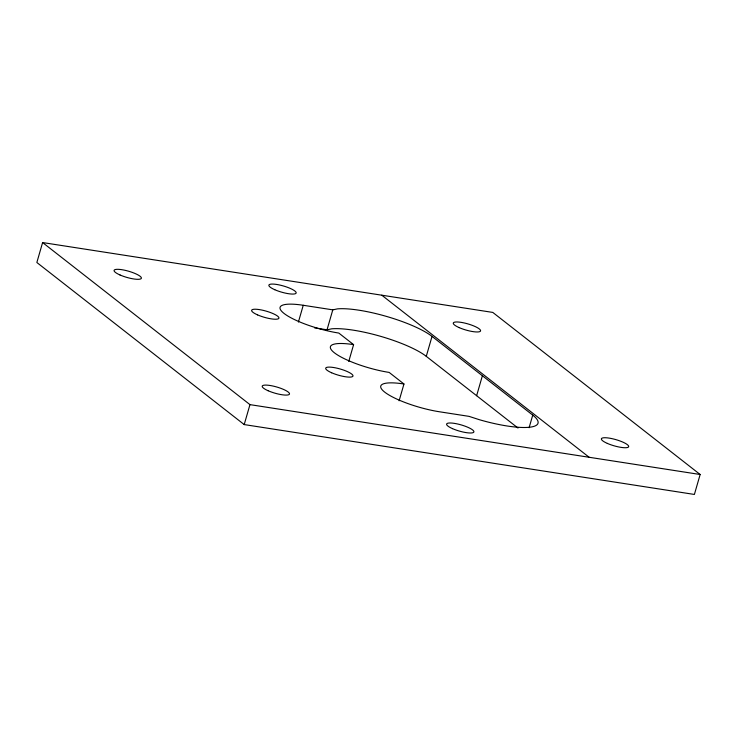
<?xml version="1.0" encoding="UTF-8"?>
<svg xmlns="http://www.w3.org/2000/svg" width="737" height="737" viewBox="0 0 737 737"><rect width="100%" height="100%" fill="white"/><g stroke="black" fill="none" stroke-linecap="round" stroke-linejoin="round"><path stroke-width="1.11" d="M42.608 242.556L36.85 262.501L244.205 424.576L694.392 494.444L700.15 474.499L492.795 312.424L42.608 242.556L249.963 404.631L700.15 474.499M244.205 424.576L249.963 404.631M298.402 322.069L303.248 305.275L332.792 309.853L337.5 308.867A56.841 12.888 16.1 0 1 432.029 336.394L532.74 415.115L529.102 427.718M314.533 327.864L327.035 329.808L332.792 309.853M348.758 361.434L353.603 344.63L338.79 333.06A42.635 9.664 16.1 0 1 284.021 313.418A42.635 9.664 16.1 0 1 303.248 305.275M399.113 400.79L403.968 383.995L389.154 372.415A42.635 9.664 16.1 0 1 334.377 352.783A42.635 9.664 16.1 0 1 353.603 344.63M517.991 428.031L426.272 356.34L432.029 336.394M476.627 395.705L482.385 375.75M327.035 329.808L331.742 328.813A56.841 12.888 16.1 0 1 426.272 356.34M381.784 295.196L589.149 457.272M403.968 383.995A42.635 9.664 16.1 0 0 384.732 392.148A42.635 9.664 16.1 0 0 439.51 411.78L469.054 416.368L479.262 419.675A56.841 12.888 16.1 0 0 532.74 415.115M459.197 327.624A14.215 3.224 16.1 0 0 480.561 330.941A14.215 3.224 16.1 0 0 460.984 322.336A14.215 3.224 16.1 0 0 459.197 327.624M607.306 443.388A14.215 3.224 16.1 0 0 628.67 446.705A14.215 3.224 16.1 0 0 609.103 438.1A14.215 3.224 16.1 0 0 607.306 443.388M268.13 390.748A14.215 3.224 16.1 0 0 289.484 394.065A14.215 3.224 16.1 0 0 269.917 385.46A14.215 3.224 16.1 0 0 268.13 390.748M120.011 274.975A14.215 3.224 16.1 0 0 141.375 278.291A14.215 3.224 16.1 0 0 121.808 269.687A14.215 3.224 16.1 0 0 120.011 274.975M274.79 289.724A14.215 3.224 16.1 0 0 296.154 293.04A14.215 3.224 16.1 0 0 276.587 284.436A14.215 3.224 16.1 0 0 274.79 289.724M257.554 314.883A14.215 3.224 16.1 0 0 278.918 318.2A14.215 3.224 16.1 0 0 259.35 309.595A14.215 3.224 16.1 0 0 257.554 314.883M331.613 372.765A14.215 3.224 16.1 0 0 352.977 376.082A14.215 3.224 16.1 0 0 333.41 367.477A14.215 3.224 16.1 0 0 331.613 372.765M452.527 428.648A14.215 3.224 16.1 0 0 473.891 431.956A14.215 3.224 16.1 0 0 454.324 423.36A14.215 3.224 16.1 0 0 452.527 428.648"/></g></svg>
